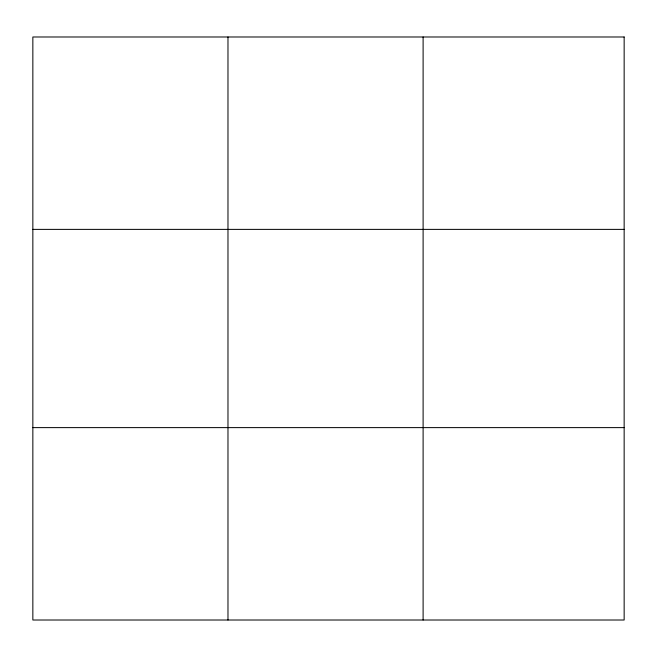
<?xml version="1.0" encoding="UTF-8"?>
<svg xmlns="http://www.w3.org/2000/svg" width="657" height="657" viewBox="0 0 657 657"><rect width="100%" height="100%" fill="white"/><g stroke="black" fill="none" stroke-linecap="round" stroke-linejoin="round"><path stroke-width="0.99" d="M227.979 620.011L227.979 36.989M423.108 620.011L423.108 36.989M32.85 229.383L624.15 229.383M32.85 427.617L624.15 427.617M624.15 36.989L624.15 620.011L32.85 620.011L32.85 36.989L624.15 36.989"/></g></svg>
